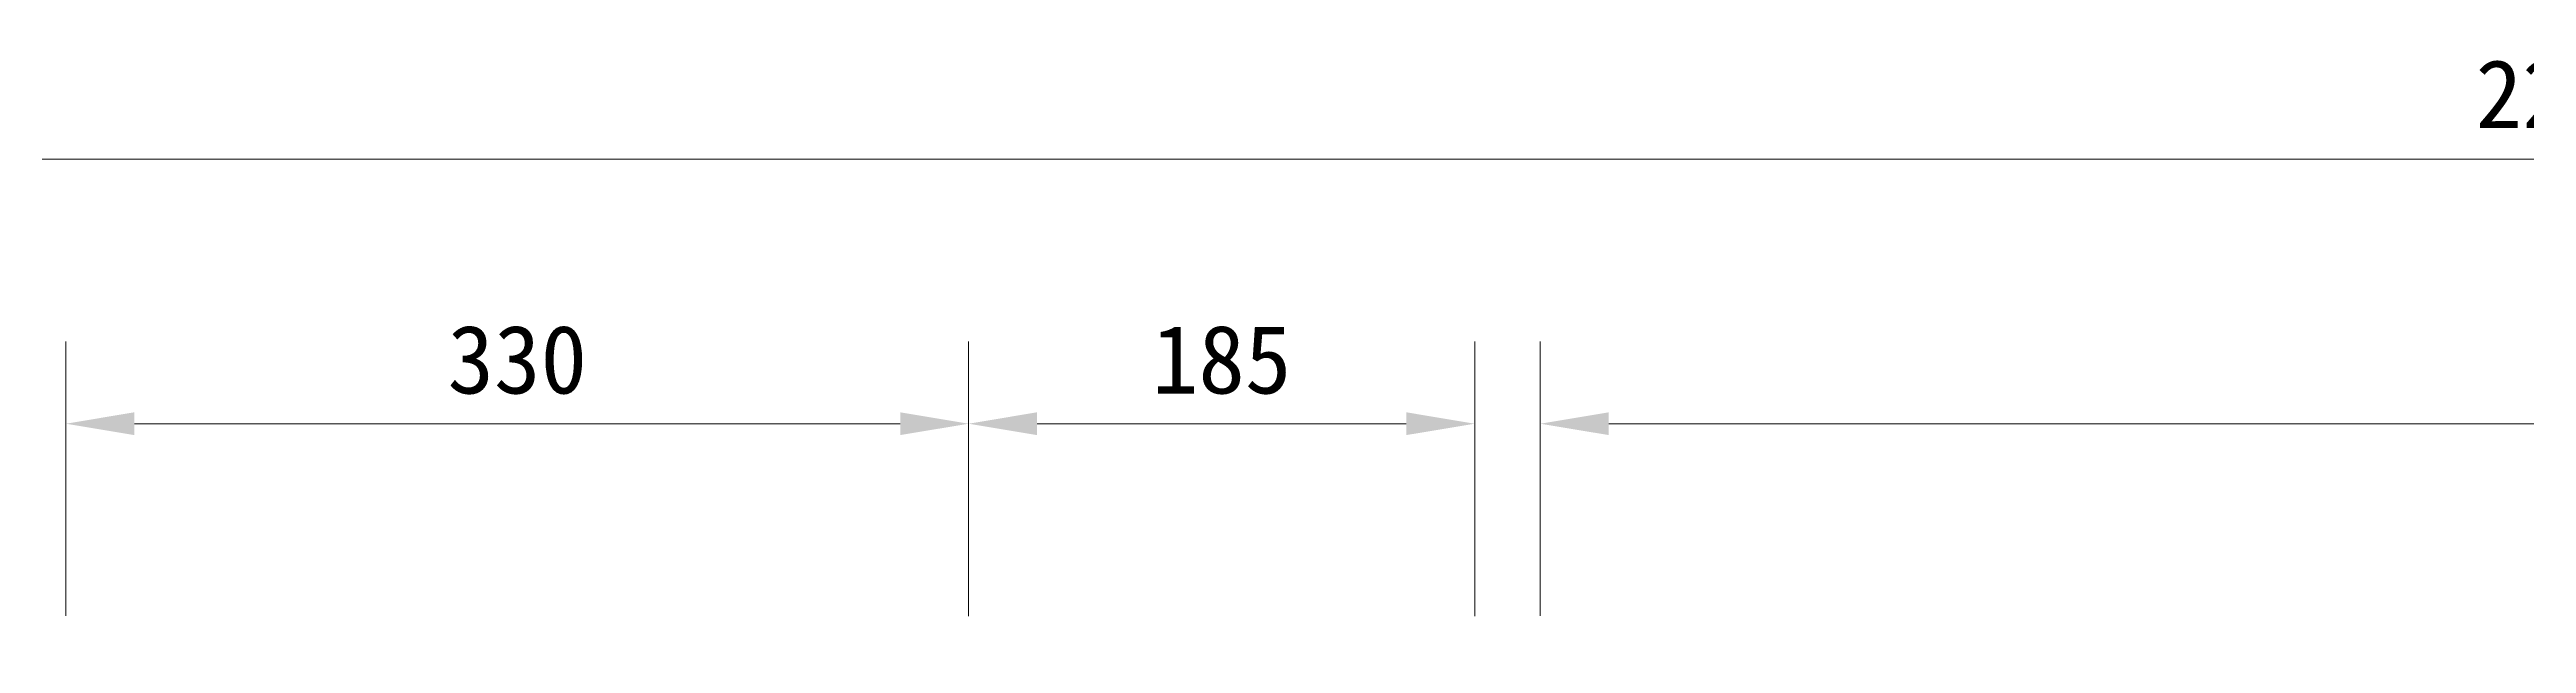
# Model space of a CAD drawing. Header units: centimetres. Extents: x 1966 to 8787, y 7398 to 12383.
# Drawn here: x 2520 to 3425, y 12166 to 12383 of the extents above; entities that cross this region are included whole.
import ezdxf

# ---------------------------------------------------------------- set-up
doc = ezdxf.new("R2010")
doc.units = ezdxf.units.CM
doc.header["$PDMODE"] = 35
doc.styles.add('文2.5', font='kaiu.ttf', dxfattribs={"height": 2.5})
doc.dimstyles.new('DIM2.5', dxfattribs={"dimtxt": 2.5, "dimasz": 2.5, "dimexe": 3, "dimexo": 1, "dimgap": 1, "dimtad": 1, "dimdec": 1, "dimdsep": 46, "dimtxsty": '文2.5', "dimcen": 0, "dimadec": 0, "dimazin": 0, "dimtfac": 1, "dimtdec": 1, "dimtmove": 0, "dimatfit": 3, "dimfxl": 1, "dimlwd": 15, "dimlwe": 15, "dimarcsym": 0})

# ---------------------------------------------------------------- blocks, each defined once
blk = doc.blocks.new('*D18')
at = {"color": 0, "linetype": 'Continuous', "lineweight": 15, "transparency": 16777216}
for p, q in [((2525.97, 12176.33), (2525.97, 12276.59)), ((2855.97, 12176.27), (2855.97, 12276.59)), ((2550.97, 12246.59), (2830.97, 12246.59))]:
    blk.add_line(p, q, dxfattribs=at)
at = {"color": 0, "transparency": 16777216}
for points in [[(2550.97, 12250.76), (2550.97, 12242.43), (2525.97, 12246.59)], [(2830.97, 12250.76), (2830.97, 12242.43), (2855.97, 12246.59)]]:
    blk.add_solid(points, dxfattribs=at)
at = {"layer": 'DEFPOINTS', "color": 0, "transparency": 16777216}
for p in [(2855.97, 12246.59), (2525.97, 12166.33), (2855.97, 12166.27)]:
    blk.add_point(p, dxfattribs=at)
at = {"color": 0, "transparency": 16777216, "insert": (2690.97, 12269.92), "char_height": 25, "attachment_point": 5, "style": '文2.5'}
blk.add_mtext('330', dxfattribs=at)
blk = doc.blocks.new('*D19')
at = {"color": 0, "linetype": 'Continuous', "lineweight": 15, "transparency": 16777216}
for p, q in [((2855.97, 12176.27), (2855.97, 12276.59)), ((3040.97, 12176.27), (3040.97, 12276.59)), ((2880.97, 12246.59), (3015.97, 12246.59))]:
    blk.add_line(p, q, dxfattribs=at)
at = {"color": 0, "transparency": 16777216}
for points in [[(2880.97, 12250.76), (2880.97, 12242.43), (2855.97, 12246.59)], [(3015.97, 12250.76), (3015.97, 12242.43), (3040.97, 12246.59)]]:
    blk.add_solid(points, dxfattribs=at)
at = {"layer": 'DEFPOINTS', "color": 0, "transparency": 16777216}
for p in [(3040.97, 12246.59), (2855.97, 12166.27), (3040.97, 12166.27)]:
    blk.add_point(p, dxfattribs=at)
at = {"color": 0, "transparency": 16777216, "insert": (2948.47, 12269.92), "char_height": 25, "attachment_point": 5, "style": '文2.5'}
blk.add_mtext('185', dxfattribs=at)
blk = doc.blocks.new('*D20')
at = {"color": 0, "linetype": 'Continuous', "lineweight": 15, "transparency": 16777216}
for p, q in [((3064.97, 12176.33), (3064.97, 12276.59)), ((3920.97, 12176.33), (3920.97, 12276.59)), ((3089.97, 12246.59), (3895.97, 12246.59))]:
    blk.add_line(p, q, dxfattribs=at)
at = {"color": 0, "transparency": 16777216}
for points in [[(3089.97, 12250.76), (3089.97, 12242.43), (3064.97, 12246.59)], [(3895.97, 12250.76), (3895.97, 12242.43), (3920.97, 12246.59)]]:
    blk.add_solid(points, dxfattribs=at)
at = {"layer": 'DEFPOINTS', "color": 0, "transparency": 16777216}
for p in [(3920.97, 12246.59), (3064.97, 12166.33), (3920.97, 12166.33)]:
    blk.add_point(p, dxfattribs=at)
at = {"color": 0, "transparency": 16777216, "insert": (3492.97, 12269.92), "char_height": 25, "attachment_point": 5, "style": '文2.5'}
blk.add_mtext('856', dxfattribs=at)
blk = doc.blocks.new('*D24')
at = {"color": 0, "linetype": 'Continuous', "lineweight": 15, "transparency": 16777216}
for p, q in [((2322.97, 12176.33), (2322.97, 12373.32)), ((4592.87, 12176.33), (4592.87, 12373.32)), ((2347.97, 12343.32), (4567.87, 12343.32))]:
    blk.add_line(p, q, dxfattribs=at)
at = {"color": 0, "transparency": 16777216}
for points in [[(2347.97, 12347.49), (2347.97, 12339.15), (2322.97, 12343.32)], [(4567.87, 12347.49), (4567.87, 12339.15), (4592.87, 12343.32)]]:
    blk.add_solid(points, dxfattribs=at)
at = {"layer": 'DEFPOINTS', "color": 0, "transparency": 16777216}
for p in [(4592.87, 12343.32), (2322.97, 12166.33), (4592.87, 12166.33)]:
    blk.add_point(p, dxfattribs=at)
at = {"color": 0, "transparency": 16777216, "insert": (3457.92, 12366.94), "char_height": 25, "attachment_point": 5, "style": '文2.5'}
blk.add_mtext('2269.9', dxfattribs=at)

msp = doc.modelspace()

# ---------------------------------------------------------------- dimensions: what is measured, and where the dimension line sits
for base, p1, p2, picture, middle in [((4592.87, 12343.32), (2322.97, 12166.33), (4592.87, 12166.33), '*D24', (3457.92, 12366.94)), ((2855.97, 12246.59), (2525.97, 12166.33), (2855.97, 12166.27), '*D18', (2690.97, 12269.92)), ((3040.97, 12246.59), (2855.97, 12166.27), (3040.97, 12166.27), '*D19', (2948.47, 12269.92)), ((3920.97, 12246.59), (3064.97, 12166.33), (3920.97, 12166.33), '*D20', (3492.97, 12269.92))]:
    dim = msp.add_linear_dim(base=base, p1=p1, p2=p2, dimstyle='DIM2.5')
    dim.commit()
    dim.dimension.update_dxf_attribs({"geometry": picture, "text_midpoint": middle})

doc.saveas('drawing.dxf')
